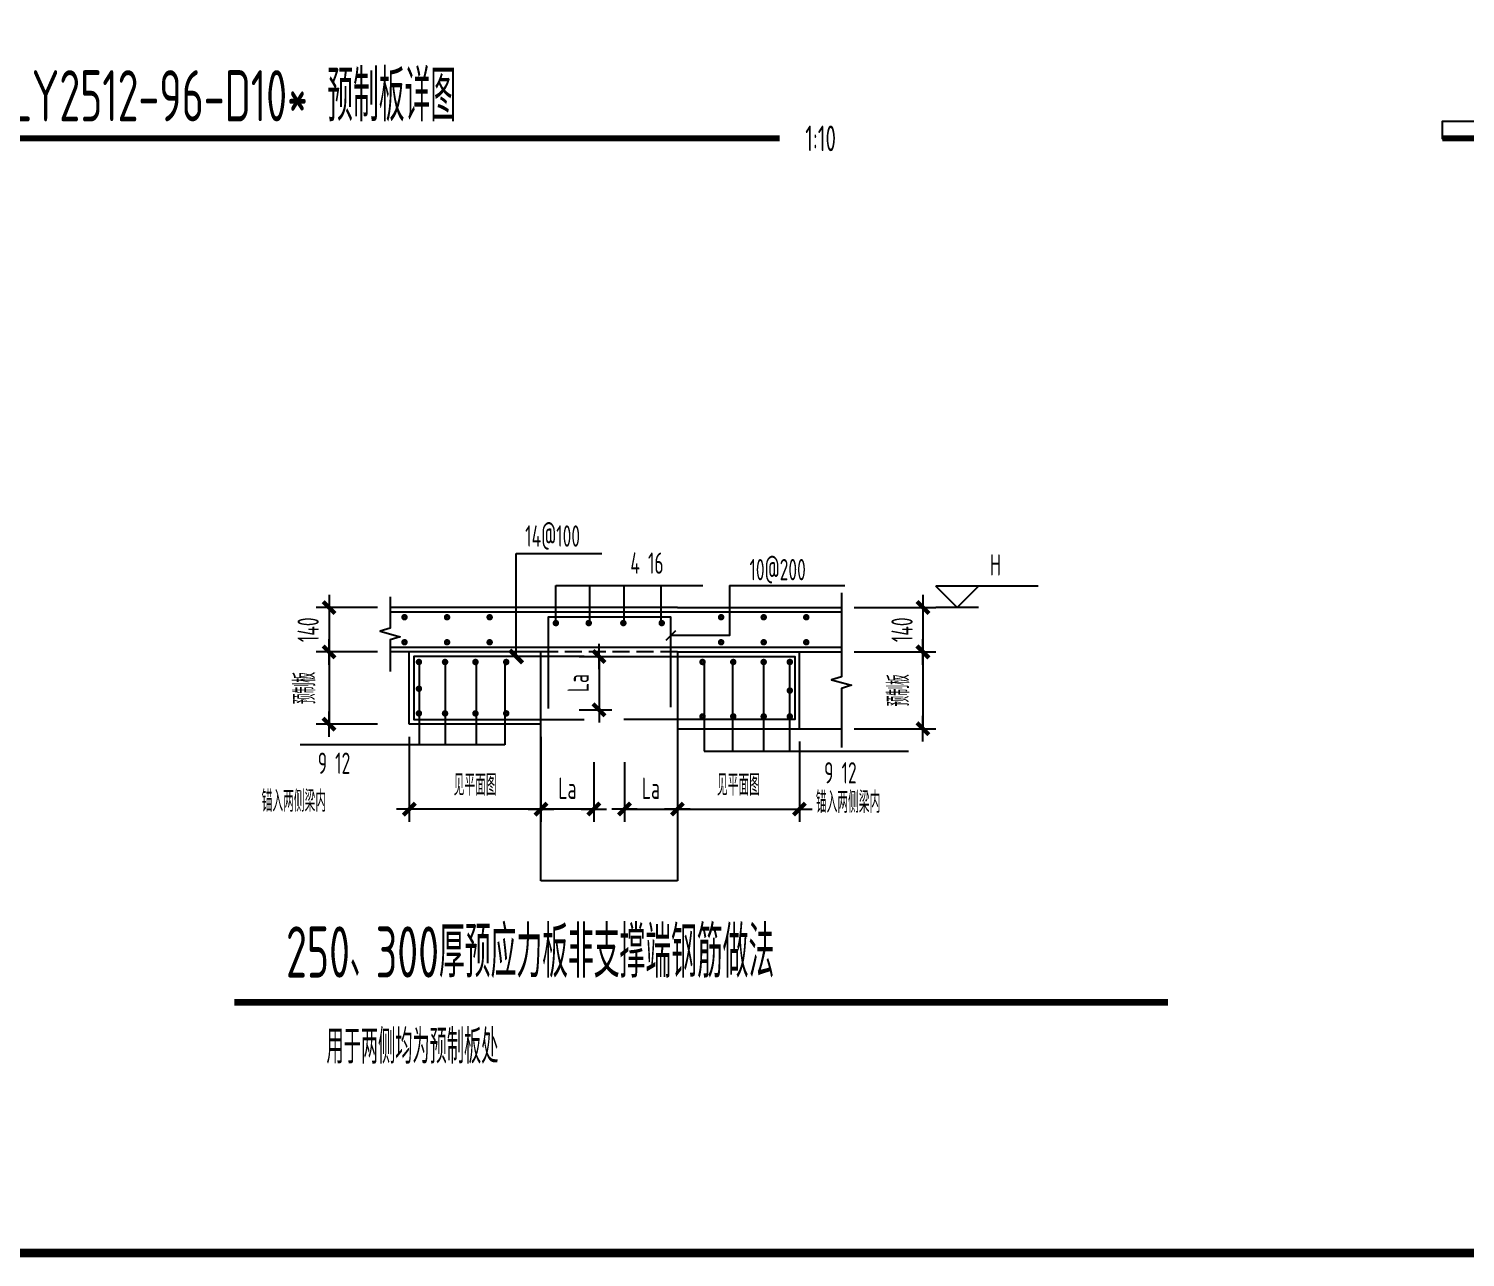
# Model space of a CAD drawing. Extents: x -469675 to 2400000, y -476501 to 2085364.
# Drawn here: x 671105 to 675317, y 389155 to 392755 of the extents above; entities that cross this region are included whole.
import ezdxf
from ezdxf.enums import TextEntityAlignment as Align

# ---------------------------------------------------------------- set-up
doc = ezdxf.new("R2010")
doc.units = 0
doc.header["$LTSCALE"] = 1000
doc.header["$MEASUREMENT"] = 0
doc.linetypes.add('DASH', pattern=[0.35, 0.25, -0.1])
doc.layers.get('0').update_dxf_attribs({"linetype": 'CONTINUOUS', "lineweight": 20})
doc.layers.get('Defpoints').update_dxf_attribs({"linetype": 'CONTINUOUS'})
for name, color, linetype in [('C-DETAIL', 3, 'CONTINUOUS'), ('C-DETAIL_DIM', 3, 'CONTINUOUS'), ('C-DETAIL_REIN', 40, 'CONTINUOUS'), ('C-DETAIL_TEXT', 4, 'CONTINUOUS'), ('C-LAYER1', 3, 'CONTINUOUS'), ('C-PLAN_TEXT', 3, 'CONTINUOUS')]:
    doc.layers.add(name, color=color, linetype=linetype)
doc.layers.add('C-注释', color=30, linetype='CONTINUOUS', plot=False)
doc.styles.add('DIM_FONT', font='gbxwxt.shx', dxfattribs={"width": 0.7, "bigfont": 'gbhzfs.shx'})
doc.styles.add('GBSTYLE', font='gbxwxt.shx', dxfattribs={"width": 0.7, "bigfont": 'gbhzfs.shx'})
doc.dimstyles.new('XB DIMN25', dxfattribs={"dimscale": 0.25, "dimtxt": 250, "dimasz": 1, "dimexe": 150, "dimexo": 150, "dimgap": 120, "dimtad": 1, "dimdec": 0, "dimzin": 0, "dimdsep": 46, "dimtxsty": 'DIM_FONT', "dimblk": '_dimx', "dimcen": 0.09, "dimclrd": 3, "dimclre": 3, "dimclrt": 7, "dimazin": 0, "dimtfac": 1, "dimtdec": 0, "dimtix": 1, "dimtmove": 2, "dimatfit": 3, "dimldrblk": '_dimx', "dimfxl": 0, "dimtolj": 1, "dimtzin": 0, "dimarcsym": 0})

# ---------------------------------------------------------------- blocks, each defined once
blk = doc.blocks.new('A$C3DBC3B8A')
at = {"layer": 'C-DETAIL_TEXT', "color": 3, "ltscale": 0.1, "const_width": 7, "flags": 128}
for points in [[(1000, 0), (0, 0)], [(2826.9, 0), (1776.9, 0)]]:
    blk.add_lwpolyline(points, dxfattribs=at)
at = {"layer": 'C-注释'}
blk.add_lwpolyline([(1816.9, 20), (1776.9, 20), (1776.9, 0), (1816.9, 0)], close=True, dxfattribs=at)
at = {"layer": 'C-DETAIL_TEXT', "color": 30, "ltscale": 0.1, "style": 'GBSTYLE', "width": 0.7}
blk.add_text('4GLY2512-96-D10* 预制板详图', height=60, rotation=0, dxfattribs=at).set_placement((40, 20))
at = {"layer": 'C-DETAIL_TEXT', "color": 3, "ltscale": 0.1, "style": 'GBSTYLE', "width": 0.7}
blk.add_text('1:10', height=30, rotation=360, dxfattribs=at).set_placement((1030, -15))
blk = doc.blocks.new('_dimx')
blk.add_line((-150, 0), (150, 0))
at = {"const_width": 50}
blk.add_lwpolyline([(-70, -70), (70, 70)], dxfattribs=at)
blk = doc.blocks.new('*D1720')
at = {"layer": 'C-DETAIL_DIM', "color": 3, "lineweight": -2, "transparency": 16777216}
for p, q in [((673525.7, 391059.3), (673764.4, 391059.3)), ((673726.9, 391059.6), (673726.9, 391059.8)), ((673726.9, 391059.3), (673726.9, 390929.3)), ((673525.7, 390929.3), (673764.4, 390929.3)), ((673726.9, 390929.1), (673726.9, 390928.8))]:
    blk.add_line(p, q, dxfattribs=at)
at = {"layer": 'Defpoints', "color": 0, "transparency": 16777216}
for p in [(673488.2, 391059.3), (673488.2, 390929.3), (673726.9, 390929.3)]:
    blk.add_point(p, dxfattribs=at)
at = {"layer": 'C-DETAIL_DIM', "color": 3, "lineweight": -2, "transparency": 16777216, "xscale": 0.25, "yscale": 0.25, "zscale": 0.25}
for p, rotation in [((673726.9, 391059.3), 270), ((673726.9, 390929.3), 90)]:
    blk.add_blockref('_dimx', p, dxfattribs=dict(at, rotation=rotation))
at = {"layer": 'C-DETAIL_DIM', "color": 7, "transparency": 16777216, "insert": (673665.7, 390994.3), "char_height": 62.5, "attachment_point": 5, "rotation": 90, "style": 'GBSTYLE'}
blk.add_mtext('\\A1;140', dxfattribs=at)
blk = doc.blocks.new('*D1721')
at = {"layer": 'C-DETAIL_DIM', "color": 3, "lineweight": -2, "transparency": 16777216}
for p, q in [((673525.7, 390929.3), (673764.4, 390929.3)), ((673726.9, 390929.6), (673726.9, 390929.8)), ((673726.9, 390929.3), (673726.9, 390704.4)), ((673525.7, 390704.4), (673764.4, 390704.4)), ((673726.9, 390704.2), (673726.9, 390703.9))]:
    blk.add_line(p, q, dxfattribs=at)
at = {"layer": 'Defpoints', "color": 0, "transparency": 16777216}
for p in [(673488.2, 390929.3), (673488.2, 390704.4), (673726.9, 390704.4)]:
    blk.add_point(p, dxfattribs=at)
at = {"layer": 'C-DETAIL_DIM', "color": 3, "lineweight": -2, "transparency": 16777216, "xscale": 0.25, "yscale": 0.25, "zscale": 0.25}
for p, rotation in [((673726.9, 390929.3), 270), ((673726.9, 390704.4), 90)]:
    blk.add_blockref('_dimx', p, dxfattribs=dict(at, rotation=rotation))
at = {"layer": 'C-DETAIL_DIM', "color": 7, "transparency": 16777216, "insert": (673655.5, 390816.9), "char_height": 62.5, "attachment_point": 5, "rotation": 90, "style": 'GBSTYLE'}
blk.add_mtext('\\A1;预制板', dxfattribs=at)
blk = doc.blocks.new('*D1722')
at = {"layer": 'C-DETAIL_DIM', "color": 3, "lineweight": -2, "transparency": 16777216}
for p, q in [((673007.1, 390666.9), (673007.1, 390431.2)), ((673364.9, 390666.9), (673364.9, 390431.2)), ((673007.3, 390468.7), (673364.7, 390468.7))]:
    blk.add_line(p, q, dxfattribs=at)
at = {"layer": 'Defpoints', "color": 0, "transparency": 16777216}
for p in [(673007.1, 390704.4), (673364.9, 390704.4), (673364.9, 390468.7)]:
    blk.add_point(p, dxfattribs=at)
at = {"layer": 'C-DETAIL_DIM', "color": 3, "lineweight": -2, "transparency": 16777216, "xscale": 0.25, "yscale": 0.25, "zscale": 0.25, "rotation": 180}
blk.add_blockref('_dimx', (673007.1, 390468.7), dxfattribs=at)
at = {"layer": 'C-DETAIL_DIM', "color": 3, "lineweight": -2, "transparency": 16777216, "xscale": 0.25, "yscale": 0.25, "zscale": 0.25}
blk.add_blockref('_dimx', (673364.9, 390468.7), dxfattribs=at)
at = {"layer": 'C-DETAIL_DIM', "color": 7, "transparency": 16777216, "insert": (673186, 390539.5), "char_height": 62.5, "attachment_point": 5, "style": 'GBSTYLE'}
blk.add_mtext('\\A1;见平面图', dxfattribs=at)
blk = doc.blocks.new('*D1723')
at = {"layer": 'C-DETAIL_DIM', "color": 3, "lineweight": -2, "transparency": 16777216}
for p, q in [((672852, 390606.1), (672852, 390431.2)), ((673007.1, 390606.1), (673007.1, 390431.2)), ((672852.2, 390468.7), (673006.8, 390468.7))]:
    blk.add_line(p, q, dxfattribs=at)
at = {"layer": 'Defpoints', "color": 0, "transparency": 16777216}
for p in [(672852, 390643.6), (673007.1, 390643.6), (673007.1, 390468.7)]:
    blk.add_point(p, dxfattribs=at)
at = {"layer": 'C-DETAIL_DIM', "color": 3, "lineweight": -2, "transparency": 16777216, "xscale": 0.25, "yscale": 0.25, "zscale": 0.25, "rotation": 180}
blk.add_blockref('_dimx', (672852, 390468.7), dxfattribs=at)
at = {"layer": 'C-DETAIL_DIM', "color": 3, "lineweight": -2, "transparency": 16777216, "xscale": 0.25, "yscale": 0.25, "zscale": 0.25}
blk.add_blockref('_dimx', (673007.1, 390468.7), dxfattribs=at)
at = {"layer": 'C-DETAIL_DIM', "color": 7, "transparency": 16777216, "insert": (672929.5, 390529.9), "char_height": 62.5, "attachment_point": 5, "style": 'GBSTYLE'}
blk.add_mtext('\\A1;La', dxfattribs=at)
blk = doc.blocks.new('*D1724')
at = {"layer": 'C-DETAIL_DIM', "color": 3, "lineweight": -2, "transparency": 16777216}
for p, q in [((672127.5, 390929.3), (671948.4, 390929.3)), ((671985.9, 390929.6), (671985.9, 390929.8)), ((671985.9, 390929.3), (671985.9, 390717.7)), ((672127.5, 390717.7), (671948.4, 390717.7)), ((671985.9, 390717.5), (671985.9, 390717.2))]:
    blk.add_line(p, q, dxfattribs=at)
at = {"layer": 'Defpoints', "color": 0, "transparency": 16777216}
for p in [(672165, 390929.3), (671985.9, 390717.7), (672165, 390717.7)]:
    blk.add_point(p, dxfattribs=at)
at = {"layer": 'C-DETAIL_DIM', "color": 3, "lineweight": -2, "transparency": 16777216, "xscale": 0.25, "yscale": 0.25, "zscale": 0.25}
for p, rotation in [((671985.9, 390929.3), 270), ((671985.9, 390717.7), 90)]:
    blk.add_blockref('_dimx', p, dxfattribs=dict(at, rotation=rotation))
at = {"layer": 'C-DETAIL_DIM', "color": 7, "transparency": 16777216, "insert": (671914.4, 390823.5), "char_height": 62.5, "attachment_point": 5, "rotation": 90, "style": 'GBSTYLE'}
blk.add_mtext('\\A1;预制板', dxfattribs=at)
blk = doc.blocks.new('*D1725')
at = {"layer": 'C-DETAIL_DIM', "color": 3, "lineweight": -2, "transparency": 16777216}
for p, q in [((672221.1, 390680.2), (672221.1, 390431.2)), ((672607.1, 390680.2), (672607.1, 390431.2)), ((672606.8, 390468.7), (672221.3, 390468.7))]:
    blk.add_line(p, q, dxfattribs=at)
at = {"layer": 'Defpoints', "color": 0, "transparency": 16777216}
for p in [(672221.1, 390717.7), (672607.1, 390717.7), (672221.1, 390468.7)]:
    blk.add_point(p, dxfattribs=at)
at = {"layer": 'C-DETAIL_DIM', "color": 3, "lineweight": -2, "transparency": 16777216, "xscale": 0.25, "yscale": 0.25, "zscale": 0.25, "rotation": 180}
blk.add_blockref('_dimx', (672221.1, 390468.7), dxfattribs=at)
at = {"layer": 'C-DETAIL_DIM', "color": 3, "lineweight": -2, "transparency": 16777216, "xscale": 0.25, "yscale": 0.25, "zscale": 0.25}
blk.add_blockref('_dimx', (672607.1, 390468.7), dxfattribs=at)
at = {"layer": 'C-DETAIL_DIM', "color": 7, "transparency": 16777216, "insert": (672414.1, 390539.5), "char_height": 62.5, "attachment_point": 5, "style": 'GBSTYLE'}
blk.add_mtext('\\A1;见平面图', dxfattribs=at)
blk = doc.blocks.new('*D1726')
at = {"layer": 'C-DETAIL_DIM', "color": 3, "lineweight": -2, "transparency": 16777216}
for p, q in [((672607.1, 390606.1), (672607.1, 390431.2)), ((672762.2, 390606.1), (672762.2, 390431.2)), ((672761.9, 390468.7), (672607.3, 390468.7))]:
    blk.add_line(p, q, dxfattribs=at)
at = {"layer": 'Defpoints', "color": 0, "transparency": 16777216}
for p in [(672607.1, 390643.6), (672762.2, 390643.6), (672607.1, 390468.7)]:
    blk.add_point(p, dxfattribs=at)
at = {"layer": 'C-DETAIL_DIM', "color": 3, "lineweight": -2, "transparency": 16777216, "xscale": 0.25, "yscale": 0.25, "zscale": 0.25, "rotation": 180}
blk.add_blockref('_dimx', (672607.1, 390468.7), dxfattribs=at)
at = {"layer": 'C-DETAIL_DIM', "color": 3, "lineweight": -2, "transparency": 16777216, "xscale": 0.25, "yscale": 0.25, "zscale": 0.25}
blk.add_blockref('_dimx', (672762.2, 390468.7), dxfattribs=at)
at = {"layer": 'C-DETAIL_DIM', "color": 7, "transparency": 16777216, "insert": (672684.6, 390529.9), "char_height": 62.5, "attachment_point": 5, "style": 'GBSTYLE'}
blk.add_mtext('\\A1;La', dxfattribs=at)
blk = doc.blocks.new('*D1727')
at = {"layer": 'C-DETAIL_DIM', "color": 3, "lineweight": -2, "transparency": 16777216}
for p, q in [((672718.9, 390916), (672814.8, 390916)), ((672777.3, 390915.7), (672777.3, 390760)), ((672718.9, 390759.7), (672814.8, 390759.7))]:
    blk.add_line(p, q, dxfattribs=at)
at = {"layer": 'Defpoints', "color": 0, "transparency": 16777216}
for p in [(672681.4, 390916), (672681.4, 390759.7), (672777.3, 390759.7)]:
    blk.add_point(p, dxfattribs=at)
at = {"layer": 'C-DETAIL_DIM', "color": 3, "lineweight": -2, "transparency": 16777216, "xscale": 0.25, "yscale": 0.25, "zscale": 0.25}
for p, rotation in [((672777.3, 390916), 90), ((672777.3, 390759.7), 270)]:
    blk.add_blockref('_dimx', p, dxfattribs=dict(at, rotation=rotation))
at = {"layer": 'C-DETAIL_DIM', "color": 7, "transparency": 16777216, "insert": (672716.1, 390837.9), "char_height": 62.5, "attachment_point": 5, "rotation": 90, "style": 'GBSTYLE'}
blk.add_mtext('\\A1;La', dxfattribs=at)
blk = doc.blocks.new('*D1728')
at = {"layer": 'C-DETAIL_DIM', "color": 3, "lineweight": -2, "transparency": 16777216}
for p, q in [((672127.5, 391059.3), (671948.4, 391059.3)), ((671985.9, 391059.6), (671985.9, 391059.8)), ((671985.9, 391059.3), (671985.9, 390929.3)), ((672127.5, 390929.3), (671948.4, 390929.3)), ((671985.9, 390929.1), (671985.9, 390928.8))]:
    blk.add_line(p, q, dxfattribs=at)
at = {"layer": 'Defpoints', "color": 0, "transparency": 16777216}
for p in [(672165, 391059.3), (671985.9, 390929.3), (672165, 390929.3)]:
    blk.add_point(p, dxfattribs=at)
at = {"layer": 'C-DETAIL_DIM', "color": 3, "lineweight": -2, "transparency": 16777216, "xscale": 0.25, "yscale": 0.25, "zscale": 0.25}
for p, rotation in [((671985.9, 391059.3), 270), ((671985.9, 390929.3), 90)]:
    blk.add_blockref('_dimx', p, dxfattribs=dict(at, rotation=rotation))
at = {"layer": 'C-DETAIL_DIM', "color": 7, "transparency": 16777216, "insert": (671924.6, 390994.3), "char_height": 62.5, "attachment_point": 5, "rotation": 90, "style": 'GBSTYLE'}
blk.add_mtext('\\A1;140', dxfattribs=at)
blk = doc.blocks.new('BG_symbol')
at = {"layer": 'C-LAYER1', "ltscale": 100}
for p, q in [((250, 0), (0, 250)), ((1200, 250), (0, 250)), ((500, 250), (250, 0)), ((500, 0), (0, 0))]:
    blk.add_line(p, q, dxfattribs=at)
blk = doc.blocks.new('BG')
at = {"layer": 'C-PLAN_TEXT'}
blk.add_blockref('BG_symbol', (0, 0), dxfattribs=at)
at = {"layer": 'C-PLAN_TEXT', "style": 'GBSTYLE', "width": 0.7}
blk.add_attdef('标高', text='', height=250, dxfattribs=at).set_placement((700, 500), align=Align.MIDDLE)
blk = doc.blocks.new('_ArchTick')
at = {"color": 0, "linetype": 'ByBlock', "const_width": 0.5}
blk.add_lwpolyline([(-0.71, -0.71), (0.71, 0.71)], dxfattribs=at)

msp = doc.modelspace()

# ---------------------------------------------------------------- linework, layer by layer
at = {"ltscale": 0.1, "const_width": 25}
msp.add_lwpolyline([(661133.9659, 396342.9589), (679533.9659, 396342.9589), (679533.9659, 389167.9589), (661133.9659, 389167.9589)], close=True, dxfattribs=at)
at = {"layer": 'C-DETAIL', "ltscale": 0.25}
for p, q in [((672607.0849, 391059.3246), (672164.9688, 391059.3246)), ((673007.0849, 391059.3246), (672607.0849, 391059.3246)), ((672607.0849, 390929.3246), (672164.9688, 390929.3246)), ((672221.051, 390717.7461), (672221.051, 390929.3246)), ((672607.0849, 390258.7385), (672607.0849, 390929.3246)), ((673007.0849, 390929.3246), (673007.0849, 390258.7385)), ((673364.9007, 390704.4127), (673364.9007, 390929.3246)), ((672607.0849, 390717.7461), (672221.051, 390717.7461)), ((673007.0849, 390704.4127), (673364.9007, 390704.4127)), ((673364.9007, 390704.4127), (673488.2004, 390704.4127)), ((673007.0849, 390258.7385), (672607.0849, 390258.7385))]:
    msp.add_line(p, q, dxfattribs=at)
for points in [[(672164.9688, 391091.1267), (672164.9688, 390999.0185), (672135.6355, 390989.6852), (672194.3022, 390973.6852), (672164.9688, 390964.3518), (672164.9688, 390872.2437)], [(673488.2004, 391102.1354), (673488.2004, 390856.7864), (673458.8671, 390847.4531), (673517.5337, 390831.4531), (673488.2004, 390822.1198), (673488.2004, 390648.9935)], [(673007.0849, 391059.3246), (673488.2004, 391059.3246)], [(673007.0849, 390929.3246), (673488.2004, 390929.3246)]]:
    msp.add_lwpolyline(points, dxfattribs=at)
at = {"layer": 'C-DETAIL_REIN', "ltscale": 0.25}
for points in [[(673488.2004, 391045.9913), (672164.9688, 391045.9913)], [(672629.1891, 390763.7336), (672629.1891, 391032.3643), (672987.1026, 391032.3643), (672987.1026, 390767.6488)], [(673488.2004, 390942.658), (672164.9688, 390942.658)], [(672733.9752, 390915.9913), (672234.3844, 390915.9913), (672234.3844, 390731.0794), (672733.9752, 390731.0794)], [(672733.9752, 390915.9913), (673351.5674, 390915.9913), (673351.5674, 390731.0794), (672849.8475, 390731.0794)]]:
    msp.add_lwpolyline(points, dxfattribs=at)
at = {"layer": 'C-DETAIL_REIN', "linetype": 'Continuous', "const_width": 10}
for points in [[(672202.5424, 391030.9913, 1), (672211.5424, 391030.9913, 1)], [(672327.3519, 391030.9913, 1), (672336.3519, 391030.9913, 1)], [(672452.1615, 391030.9913, 1), (672461.1615, 391030.9913, 1)], [(673139.7465, 391030.9913, -1), (673130.7465, 391030.9913, -1)], [(673264.556, 391030.9913, -1), (673255.556, 391030.9913, -1)], [(673389.3656, 391030.9913, -1), (673380.3656, 391030.9913, -1)], [(672655.2248, 391013.8232, -1), (672646.2248, 391013.8232, -1)], [(672751.6173, 391013.8232, -1), (672742.6173, 391013.8232, -1)], [(672853.1217, 391013.8232, -1), (672844.1217, 391013.8232, -1)], [(672965.6563, 391013.8232, -1), (672956.6563, 391013.8232, -1)], [(672202.5424, 390957.658, -1), (672211.5424, 390957.658, -1)], [(672327.3519, 390957.658, -1), (672336.3519, 390957.658, -1)], [(672452.1615, 390957.658, -1), (672461.1615, 390957.658, -1)], [(673139.7465, 390957.658, 1), (673130.7465, 390957.658, 1)], [(673264.556, 390957.658, 1), (673255.556, 390957.658, 1)], [(673389.3656, 390957.658, 1), (673380.3656, 390957.658, 1)], [(672244.7689, 390899.7858, 1), (672253.7689, 390899.7858, 1)], [(672321.3813, 390899.7858, 1), (672330.3813, 390899.7858, 1)], [(672410.6111, 390899.7858, 1), (672419.6111, 390899.7858, 1)], [(672500.7425, 390899.7858, 1), (672509.7425, 390899.7858, 1)], [(673085.2093, 390899.7858, -1), (673076.2093, 390899.7858, -1)], [(673175.3407, 390899.7858, -1), (673166.3407, 390899.7858, -1)], [(673264.5704, 390899.7858, -1), (673255.5704, 390899.7858, -1)], [(673341.1828, 390899.7858, -1), (673332.1828, 390899.7858, -1)], [(672244.7689, 390821.3946, 1), (672253.7689, 390821.3946, 1)], [(673341.1828, 390816.0148, -1), (673332.1828, 390816.0148, -1)], [(672244.7689, 390749.1803, 1), (672253.7689, 390749.1803, 1)], [(672321.3813, 390749.1803, 1), (672330.3813, 390749.1803, 1)], [(672410.6111, 390749.1803, 1), (672419.6111, 390749.1803, 1)], [(672500.7425, 390749.1803, 1), (672509.7425, 390749.1803, 1)], [(673085.2093, 390740.3068, -1), (673076.2093, 390740.3068, -1)], [(673175.3407, 390740.3068, -1), (673166.3407, 390740.3068, -1)], [(673264.5704, 390740.3068, -1), (673255.5704, 390740.3068, -1)], [(673341.1828, 390740.3068, -1), (673332.1828, 390740.3068, -1)]]:
    msp.add_lwpolyline(points, format="xyb", close=True, dxfattribs=at)
at = {"layer": 'C-DETAIL_TEXT', "linetype": 'Continuous'}
for p, q in [((672534.4806, 390915.9913), (672534.4806, 391218.1822)), ((672534.4806, 391218.1822), (672785.9783, 391218.1822)), ((672250.131, 390899.7858), (672250.131, 390657.407)), ((672325.9737, 390899.7858), (672325.9737, 390657.407)), ((672417.2056, 390899.7858), (672417.2056, 390657.407)), ((672500.7425, 390899.7858), (672500.7425, 390657.407)), ((673085.2093, 390899.7858), (673085.2093, 390638.4786)), ((673168.7462, 390899.7858), (673168.7462, 390638.4786)), ((673259.9781, 390899.7858), (673259.9781, 390638.4786)), ((673335.8208, 390899.7858), (673335.8208, 390638.4786)), ((672500.7425, 390657.407), (671900.9871, 390657.407)), ((673085.2093, 390638.4786), (673684.9647, 390638.4786))]:
    msp.add_line(p, q, dxfattribs=at)
at = {"layer": 'C-DETAIL_TEXT', "ltscale": 0.25}
for p, q in [((672650.7248, 391009.3232), (672650.7248, 391124.2312)), ((672650.7248, 391124.2312), (673081.7101, 391124.2312)), ((672750.3585, 391010.7017), (672750.3585, 391124.2312)), ((672851.0872, 391010.0588), (672851.0872, 391124.2312)), ((672959.4799, 391009.6471), (672959.4799, 391124.2312)), ((673159.9434, 391124.2312), (673497.7241, 391124.2312)), ((673001.2447, 390991.2092), (672972.9604, 390962.9249))]:
    msp.add_line(p, q, dxfattribs=at)
at = {"layer": 'C-DETAIL_TEXT', "linetype": 'DASH', "ltscale": 0.2}
msp.add_line((673007.0849, 390929.3246), (672607.0849, 390929.3246), dxfattribs=at)
at = {"layer": 'C-DETAIL_TEXT', "ltscale": 0.25}
msp.add_lwpolyline([(673159.9434, 391124.2312), (673159.9434, 390977.0671), (672987.1026, 390977.0671)], dxfattribs=at)
at = {"layer": 'C-DETAIL_TEXT', "color": 3, "linetype": 'Continuous', "ltscale": 0.25, "const_width": 20, "flags": 128}
msp.add_lwpolyline([(674444.9588, 389902.427), (671708.1663, 389902.427)], dxfattribs=at)

# ---------------------------------------------------------------- block references
at = {"xscale": 2.5, "yscale": 2.5, "zscale": 2.5}
msp.add_blockref('A$C3DBC3B8A', (670806.9376, 392434.115), dxfattribs=at)
at = {"layer": 'C-DETAIL_TEXT', "linetype": 'Continuous', "xscale": -26.66666666668607, "yscale": 26.66666666668607, "zscale": 26.66666666666667}
msp.add_blockref('_ArchTick', (672534.4806, 390915.9913), dxfattribs=at)
at = {"layer": 'C-LAYER1'}
ref = msp.add_blockref('BG', (673764.4248, 391059.3246), dxfattribs=dict(at, xscale=0.2499999990686774, yscale=0.2499999990686774, zscale=0.2499999990686774))
ref.add_attrib('标高', 'H', dxfattribs={"height": 62.5, "style": 'GBSTYLE', "width": 0.7}).set_placement((673939.4248, 391184.3246), align=Align.MIDDLE)

# ---------------------------------------------------------------- texts
at = {"layer": 'C-DETAIL_TEXT', "ltscale": 0.25, "style": 'GBSTYLE', "width": 0.7}
for s, p in [('%%16014@100', (672537.3031, 391237.6098)), ('4%%16016', (672869.1826, 391158.2635)), ('%%16010@200', (673194.7979, 391139.1181)), ('9%%16012', (671952.688, 390571.9817)), ('9%%16012', (673437.2638, 390543.8275)), ('锚入两侧梁内', (671788.1385, 390460.8886)), ('锚入两侧梁内', (673413.0621, 390457.7345))]:
    msp.add_text(s, height=62.5, rotation=359.9999999, dxfattribs=at).set_placement(p)
at = {"layer": 'C-DETAIL_TEXT', "color": 30, "ltscale": 0.25, "style": 'GBSTYLE', "width": 0.7}
for s, height, p in [('250、300厚预应力板非支撑端钢筋做法', 150, (671859.6801, 389975.0293)), ('用于两侧均为预制板处', 100, (671978.3277, 389722.8625))]:
    msp.add_text(s, height=height, rotation=0, dxfattribs=at).set_placement(p)

# ---------------------------------------------------------------- dimensions: what is measured, and where the dimension line sits
at = {"layer": 'C-DETAIL_DIM'}
for base, p1, p2, angle, text, picture, middle in [((671985.861, 390929.3246), (672164.9688, 391059.3246), (672164.9688, 390929.3246), 90, '140', '*D1728', (671924.611, 390994.3246)), ((673726.9248, 390929.3246), (673488.2004, 391059.3246), (673488.2004, 390929.3246), 90, '140', '*D1720', (673665.6748, 390994.3246)), ((671985.861, 390717.7461), (672164.9688, 390929.3246), (672164.9688, 390717.7461), 90, '预制板', '*D1724', (671914.4136, 390823.5353)), ((672777.3153, 390759.7357), (672681.366, 390915.9913), (672681.366, 390759.7357), 90, 'La', '*D1727', (672716.0653, 390837.8635)), ((673726.9248, 390704.4127), (673488.2004, 390929.3246), (673488.2004, 390704.4127), 90, '预制板', '*D1721', (673655.4775, 390816.8687)), ((672221.051, 390468.6989), (672607.0849, 390717.7461), (672221.051, 390717.7461), 180, '见平面图', '*D1725', (672414.068, 390539.4884)), ((672607.0849, 390468.6989), (672762.1932, 390643.589), (672607.0849, 390643.589), 180, 'La', '*D1726', (672684.639, 390529.9489))]:
    dim = msp.add_linear_dim(base=base, p1=p1, p2=p2, angle=angle, text=text, dimstyle='XB DIMN25', override={"dimtxsty": 'GBSTYLE'}, dxfattribs=at)
    dim.commit()
    dim.dimension.update_dxf_attribs({"geometry": picture, "text_midpoint": middle})
for base, p1, p2, text, picture, middle in [((673364.9007, 390468.6989), (673007.0849, 390704.4127), (673364.9007, 390704.4127), '见平面图', '*D1722', (673185.9928, 390539.4884)), ((673007.0849, 390468.6989), (672851.9766, 390643.589), (673007.0849, 390643.589), 'La', '*D1723', (672929.5307, 390529.9489))]:
    dim = msp.add_linear_dim(base=base, p1=p1, p2=p2, text=text, dimstyle='XB DIMN25', override={"dimtxsty": 'GBSTYLE'}, dxfattribs=at)
    dim.commit()
    dim.dimension.update_dxf_attribs({"geometry": picture, "text_midpoint": middle})

doc.saveas('drawing.dxf')
